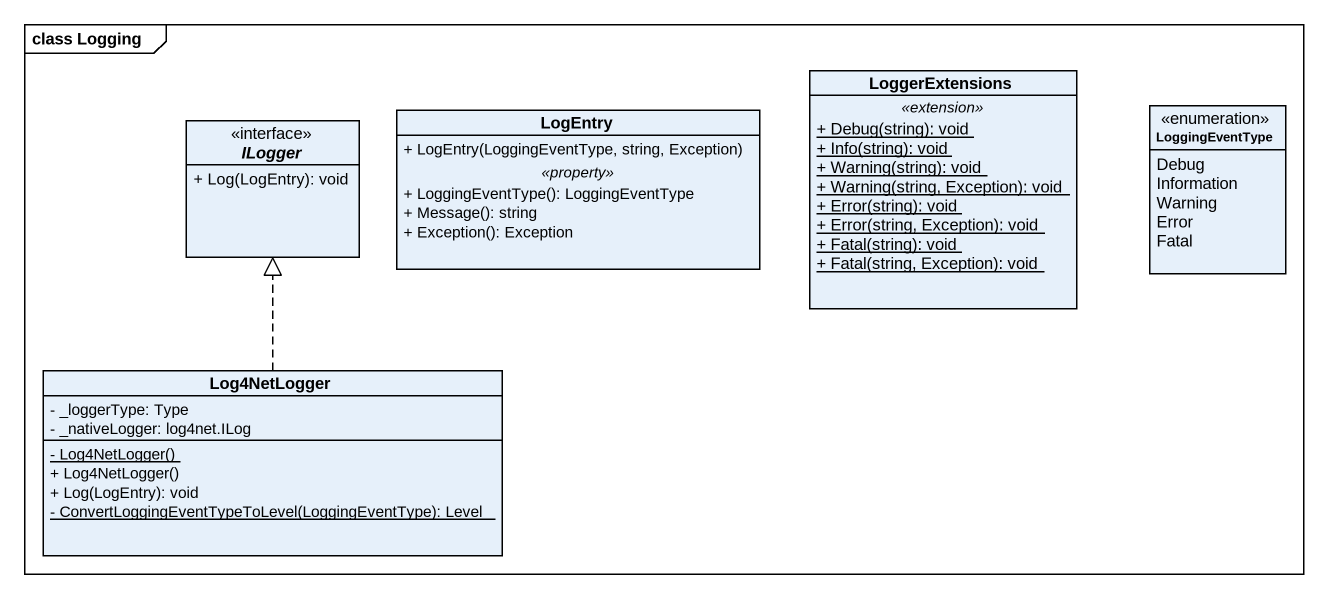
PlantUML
@startuml
mainframe class Logging
hide circle
hide empty members
skinparam classAttributeIconSize 0
class LoggerExtensions {
  .. <<extension>> ..
  {static} + Debug(string): void
  {static} + Info(string): void
  {static} + Warning(string): void
  {static} + Warning(string, Exception): void
  {static} + Error(string): void
  {static} + Error(string, Exception): void
  {static} + Fatal(string): void
  {static} + Fatal(string, Exception): void
}
interface ILogger {
  + Log(LogEntry): void
}
class LogEntry {
  + LogEntry(LoggingEventType, string, Exception)
  .. <<property>> ..
  + LoggingEventType(): LoggingEventType
  + Message(): string
  + Exception(): Exception
}
enum LoggingEventType {
  Debug
  Information
  Warning
  Error
  Fatal
}
class Log4NetLogger {
  - _loggerType: Type
  - _nativeLogger: log4net.ILog
  {static} - Log4NetLogger()
  + Log4NetLogger()
  + Log(LogEntry): void
  {static} - ConvertLoggingEventTypeToLevel(LoggingEventType): Level
}
Log4NetLogger .up.|> ILogger
@enduml
